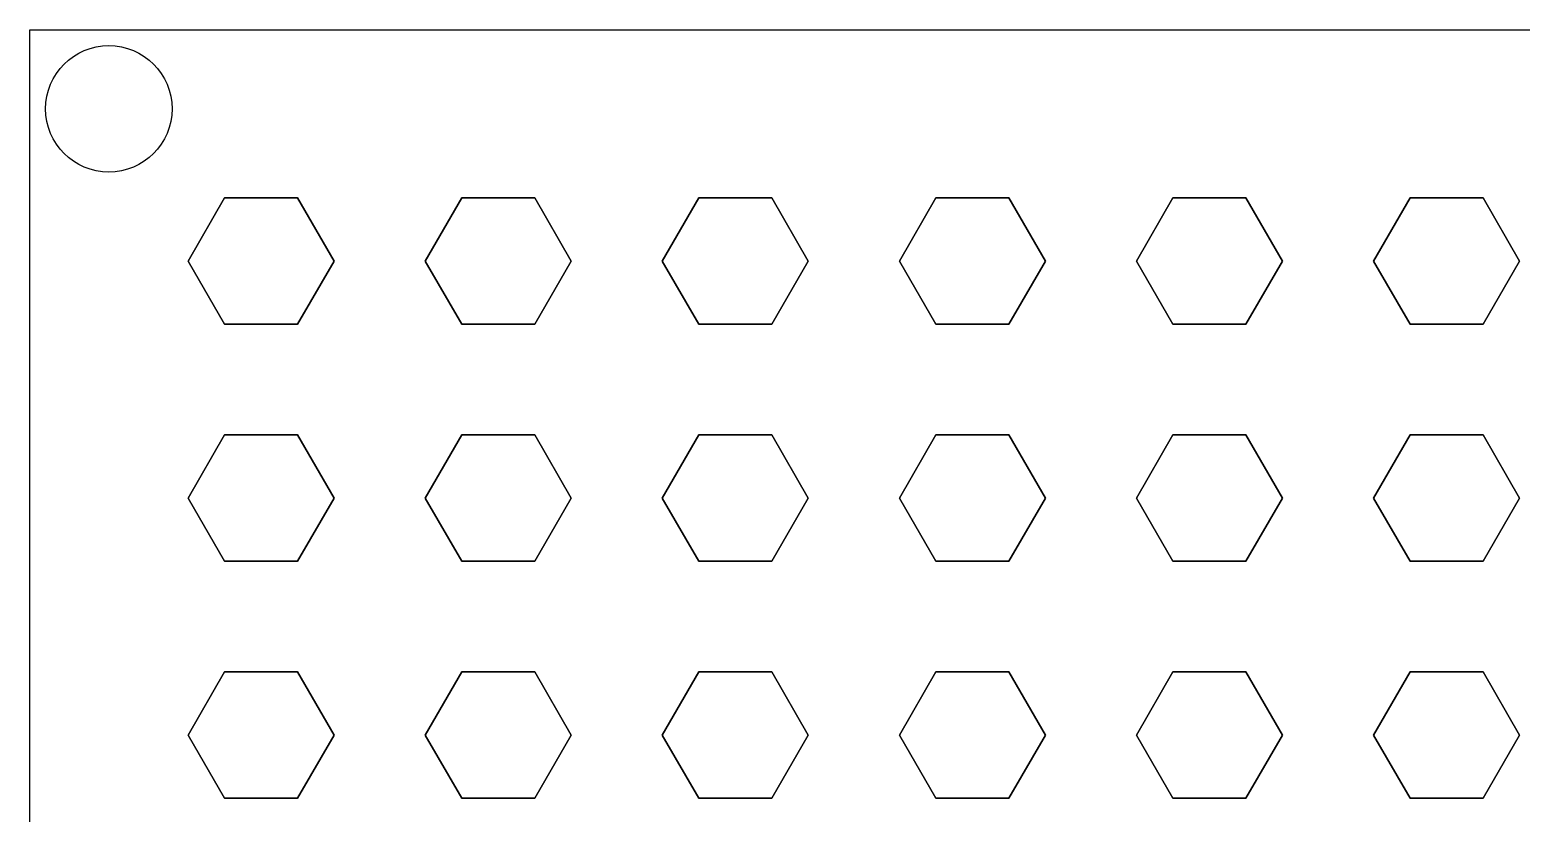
# Model space of a CAD drawing. Header units: millimetres. Extents: x -200 to 200, y -100 to 100.
# Drawn here: x -200 to -105.6, y 50.4 to 100 of the extents above; entities that cross this region are included whole.
import ezdxf

# ---------------------------------------------------------------- set-up
doc = ezdxf.new("R2010")
doc.units = ezdxf.units.MM
doc.layers.add('Body', color=7, linetype='CONTINUOUS')

msp = doc.modelspace()

# ---------------------------------------------------------------- linework, layer by layer
at = {"layer": 'Body'}
for p, q in [((-200, 100), (-200, 100, 3)), ((-200, -100), (-200, 100)), ((-200, -100, 3), (-200, 100, 3)), ((-200, 100), (-200, 100, 3)), ((-200, 100), (200, 100)), ((-200, 100, 3), (200, 100, 3)), ((-200, -100), (-200, 100)), ((-200, 100), (200, 100)), ((-200, -100, 3), (-200, 100, 3)), ((-200, 100, 3), (200, 100, 3)), ((-191, 95), (-191, 95, 3)), ((-191, 95), (-191, 95, 3)), ((-187.674, 89.365), (-189.984, 85.365)), ((-189.984, 85.365, 3), (-187.674, 89.365, 3)), ((-187.674, 89.365), (-189.984, 85.365)), ((-189.984, 85.365, 3), (-187.674, 89.365, 3)), ((-183.055, 89.365), (-187.674, 89.365)), ((-187.674, 89.365, 3), (-183.055, 89.365, 3)), ((-183.055, 89.365), (-187.674, 89.365)), ((-187.674, 89.365), (-187.674, 89.365, 3)), ((-187.674, 89.365, 3), (-183.055, 89.365, 3)), ((-187.674, 89.365), (-187.674, 89.365, 3)), ((-183.055, 89.365), (-180.745, 85.365)), ((-180.745, 85.365, 3), (-183.055, 89.365, 3)), ((-183.055, 89.365), (-183.055, 89.365, 3)), ((-183.055, 89.365), (-180.745, 85.365)), ((-180.745, 85.365, 3), (-183.055, 89.365, 3)), ((-183.055, 89.365), (-183.055, 89.365, 3)), ((-172.674, 89.365), (-174.984, 85.365)), ((-174.984, 85.365, 3), (-172.674, 89.365, 3)), ((-172.674, 89.365), (-174.984, 85.365)), ((-174.984, 85.365, 3), (-172.674, 89.365, 3)), ((-168.055, 89.365), (-172.674, 89.365)), ((-172.674, 89.365, 3), (-168.055, 89.365, 3)), ((-168.055, 89.365), (-172.674, 89.365)), ((-172.674, 89.365), (-172.674, 89.365, 3)), ((-172.674, 89.365, 3), (-168.055, 89.365, 3)), ((-172.674, 89.365), (-172.674, 89.365, 3)), ((-168.055, 89.365), (-165.745, 85.365)), ((-165.745, 85.365, 3), (-168.055, 89.365, 3)), ((-168.055, 89.365), (-168.055, 89.365, 3)), ((-168.055, 89.365), (-165.745, 85.365)), ((-165.745, 85.365, 3), (-168.055, 89.365, 3)), ((-168.055, 89.365), (-168.055, 89.365, 3)), ((-157.674, 89.365), (-159.984, 85.365)), ((-159.984, 85.365, 3), (-157.674, 89.365, 3)), ((-157.674, 89.365), (-159.984, 85.365)), ((-159.984, 85.365, 3), (-157.674, 89.365, 3)), ((-153.055, 89.365), (-157.674, 89.365)), ((-157.674, 89.365, 3), (-153.055, 89.365, 3)), ((-153.055, 89.365), (-157.674, 89.365)), ((-157.674, 89.365), (-157.674, 89.365, 3)), ((-157.674, 89.365, 3), (-153.055, 89.365, 3)), ((-157.674, 89.365), (-157.674, 89.365, 3)), ((-153.055, 89.365), (-150.745, 85.365)), ((-150.745, 85.365, 3), (-153.055, 89.365, 3)), ((-153.055, 89.365), (-153.055, 89.365, 3)), ((-153.055, 89.365), (-150.745, 85.365)), ((-150.745, 85.365, 3), (-153.055, 89.365, 3)), ((-153.055, 89.365), (-153.055, 89.365, 3)), ((-142.674, 89.365), (-144.984, 85.365)), ((-144.984, 85.365, 3), (-142.674, 89.365, 3)), ((-142.674, 89.365), (-144.984, 85.365)), ((-144.984, 85.365, 3), (-142.674, 89.365, 3)), ((-138.055, 89.365), (-142.674, 89.365)), ((-142.674, 89.365, 3), (-138.055, 89.365, 3)), ((-138.055, 89.365), (-142.674, 89.365)), ((-142.674, 89.365), (-142.674, 89.365, 3)), ((-142.674, 89.365, 3), (-138.055, 89.365, 3)), ((-142.674, 89.365), (-142.674, 89.365, 3)), ((-138.055, 89.365), (-135.745, 85.365)), ((-135.745, 85.365, 3), (-138.055, 89.365, 3)), ((-138.055, 89.365), (-138.055, 89.365, 3)), ((-138.055, 89.365), (-135.745, 85.365)), ((-135.745, 85.365, 3), (-138.055, 89.365, 3)), ((-138.055, 89.365), (-138.055, 89.365, 3)), ((-127.674, 89.365), (-129.984, 85.365)), ((-129.984, 85.365, 3), (-127.674, 89.365, 3)), ((-127.674, 89.365), (-129.984, 85.365)), ((-129.984, 85.365, 3), (-127.674, 89.365, 3)), ((-123.055, 89.365), (-127.674, 89.365)), ((-127.674, 89.365, 3), (-123.055, 89.365, 3)), ((-123.055, 89.365), (-127.674, 89.365)), ((-127.674, 89.365), (-127.674, 89.365, 3)), ((-127.674, 89.365, 3), (-123.055, 89.365, 3)), ((-127.674, 89.365), (-127.674, 89.365, 3)), ((-123.055, 89.365), (-120.745, 85.365)), ((-120.745, 85.365, 3), (-123.055, 89.365, 3)), ((-123.055, 89.365), (-123.055, 89.365, 3)), ((-123.055, 89.365), (-120.745, 85.365)), ((-120.745, 85.365, 3), (-123.055, 89.365, 3)), ((-123.055, 89.365), (-123.055, 89.365, 3)), ((-112.674, 89.365), (-114.984, 85.365)), ((-114.984, 85.365, 3), (-112.674, 89.365, 3)), ((-112.674, 89.365), (-114.984, 85.365)), ((-114.984, 85.365, 3), (-112.674, 89.365, 3)), ((-108.055, 89.365), (-112.674, 89.365)), ((-112.674, 89.365, 3), (-108.055, 89.365, 3)), ((-108.055, 89.365), (-112.674, 89.365)), ((-112.674, 89.365), (-112.674, 89.365, 3)), ((-112.674, 89.365, 3), (-108.055, 89.365, 3)), ((-112.674, 89.365), (-112.674, 89.365, 3)), ((-108.055, 89.365), (-105.745, 85.365)), ((-105.745, 85.365, 3), (-108.055, 89.365, 3)), ((-108.055, 89.365), (-108.055, 89.365, 3)), ((-108.055, 89.365), (-105.745, 85.365)), ((-105.745, 85.365, 3), (-108.055, 89.365, 3)), ((-108.055, 89.365), (-108.055, 89.365, 3)), ((-189.984, 85.365), (-187.674, 81.365)), ((-187.674, 81.365, 3), (-189.984, 85.365, 3)), ((-189.984, 85.365), (-189.984, 85.365, 3)), ((-189.984, 85.365), (-187.674, 81.365)), ((-187.674, 81.365, 3), (-189.984, 85.365, 3)), ((-189.984, 85.365), (-189.984, 85.365, 3)), ((-180.745, 85.365), (-183.055, 81.365)), ((-183.055, 81.365, 3), (-180.745, 85.365, 3)), ((-180.745, 85.365), (-183.055, 81.365)), ((-183.055, 81.365, 3), (-180.745, 85.365, 3)), ((-180.745, 85.365), (-180.745, 85.365, 3)), ((-180.745, 85.365), (-180.745, 85.365, 3)), ((-174.984, 85.365), (-172.674, 81.365)), ((-172.674, 81.365, 3), (-174.984, 85.365, 3)), ((-174.984, 85.365), (-174.984, 85.365, 3)), ((-174.984, 85.365), (-172.674, 81.365)), ((-172.674, 81.365, 3), (-174.984, 85.365, 3)), ((-174.984, 85.365), (-174.984, 85.365, 3)), ((-165.745, 85.365), (-168.055, 81.365)), ((-168.055, 81.365, 3), (-165.745, 85.365, 3)), ((-165.745, 85.365), (-168.055, 81.365)), ((-168.055, 81.365, 3), (-165.745, 85.365, 3)), ((-165.745, 85.365), (-165.745, 85.365, 3)), ((-165.745, 85.365), (-165.745, 85.365, 3)), ((-159.984, 85.365), (-157.674, 81.365)), ((-157.674, 81.365, 3), (-159.984, 85.365, 3)), ((-159.984, 85.365), (-159.984, 85.365, 3)), ((-159.984, 85.365), (-157.674, 81.365)), ((-157.674, 81.365, 3), (-159.984, 85.365, 3)), ((-159.984, 85.365), (-159.984, 85.365, 3)), ((-150.745, 85.365), (-153.055, 81.365)), ((-153.055, 81.365, 3), (-150.745, 85.365, 3)), ((-150.745, 85.365), (-153.055, 81.365)), ((-153.055, 81.365, 3), (-150.745, 85.365, 3)), ((-150.745, 85.365), (-150.745, 85.365, 3)), ((-150.745, 85.365), (-150.745, 85.365, 3)), ((-144.984, 85.365), (-142.674, 81.365)), ((-142.674, 81.365, 3), (-144.984, 85.365, 3)), ((-144.984, 85.365), (-144.984, 85.365, 3)), ((-144.984, 85.365), (-142.674, 81.365)), ((-142.674, 81.365, 3), (-144.984, 85.365, 3)), ((-144.984, 85.365), (-144.984, 85.365, 3)), ((-135.745, 85.365), (-138.055, 81.365)), ((-138.055, 81.365, 3), (-135.745, 85.365, 3)), ((-135.745, 85.365), (-138.055, 81.365)), ((-138.055, 81.365, 3), (-135.745, 85.365, 3)), ((-135.745, 85.365), (-135.745, 85.365, 3)), ((-135.745, 85.365), (-135.745, 85.365, 3)), ((-129.984, 85.365), (-127.674, 81.365)), ((-127.674, 81.365, 3), (-129.984, 85.365, 3)), ((-129.984, 85.365), (-129.984, 85.365, 3)), ((-129.984, 85.365), (-127.674, 81.365)), ((-127.674, 81.365, 3), (-129.984, 85.365, 3)), ((-129.984, 85.365), (-129.984, 85.365, 3)), ((-120.745, 85.365), (-123.055, 81.365)), ((-123.055, 81.365, 3), (-120.745, 85.365, 3)), ((-120.745, 85.365), (-123.055, 81.365)), ((-123.055, 81.365, 3), (-120.745, 85.365, 3)), ((-120.745, 85.365), (-120.745, 85.365, 3)), ((-120.745, 85.365), (-120.745, 85.365, 3)), ((-114.984, 85.365), (-112.674, 81.365)), ((-112.674, 81.365, 3), (-114.984, 85.365, 3)), ((-114.984, 85.365), (-114.984, 85.365, 3)), ((-114.984, 85.365), (-112.674, 81.365)), ((-112.674, 81.365, 3), (-114.984, 85.365, 3)), ((-114.984, 85.365), (-114.984, 85.365, 3)), ((-105.745, 85.365), (-108.055, 81.365)), ((-108.055, 81.365, 3), (-105.745, 85.365, 3)), ((-105.745, 85.365), (-108.055, 81.365)), ((-108.055, 81.365, 3), (-105.745, 85.365, 3)), ((-105.745, 85.365), (-105.745, 85.365, 3)), ((-105.745, 85.365), (-105.745, 85.365, 3)), ((-187.674, 81.365), (-183.055, 81.365)), ((-183.055, 81.365, 3), (-187.674, 81.365, 3)), ((-187.674, 81.365), (-187.674, 81.365, 3)), ((-187.674, 81.365), (-183.055, 81.365)), ((-183.055, 81.365, 3), (-187.674, 81.365, 3)), ((-187.674, 81.365), (-187.674, 81.365, 3)), ((-183.055, 81.365), (-183.055, 81.365, 3)), ((-183.055, 81.365), (-183.055, 81.365, 3)), ((-172.674, 81.365), (-168.055, 81.365)), ((-168.055, 81.365, 3), (-172.674, 81.365, 3)), ((-172.674, 81.365), (-172.674, 81.365, 3)), ((-172.674, 81.365), (-168.055, 81.365)), ((-168.055, 81.365, 3), (-172.674, 81.365, 3)), ((-172.674, 81.365), (-172.674, 81.365, 3)), ((-168.055, 81.365), (-168.055, 81.365, 3)), ((-168.055, 81.365), (-168.055, 81.365, 3)), ((-157.674, 81.365), (-153.055, 81.365)), ((-153.055, 81.365, 3), (-157.674, 81.365, 3)), ((-157.674, 81.365), (-157.674, 81.365, 3)), ((-157.674, 81.365), (-153.055, 81.365)), ((-153.055, 81.365, 3), (-157.674, 81.365, 3)), ((-157.674, 81.365), (-157.674, 81.365, 3)), ((-153.055, 81.365), (-153.055, 81.365, 3)), ((-153.055, 81.365), (-153.055, 81.365, 3)), ((-142.674, 81.365), (-138.055, 81.365)), ((-138.055, 81.365, 3), (-142.674, 81.365, 3)), ((-142.674, 81.365), (-142.674, 81.365, 3)), ((-142.674, 81.365), (-138.055, 81.365)), ((-138.055, 81.365, 3), (-142.674, 81.365, 3)), ((-142.674, 81.365), (-142.674, 81.365, 3)), ((-138.055, 81.365), (-138.055, 81.365, 3)), ((-138.055, 81.365), (-138.055, 81.365, 3)), ((-127.674, 81.365), (-123.055, 81.365)), ((-123.055, 81.365, 3), (-127.674, 81.365, 3)), ((-127.674, 81.365), (-127.674, 81.365, 3)), ((-127.674, 81.365), (-123.055, 81.365)), ((-123.055, 81.365, 3), (-127.674, 81.365, 3)), ((-127.674, 81.365), (-127.674, 81.365, 3)), ((-123.055, 81.365), (-123.055, 81.365, 3)), ((-123.055, 81.365), (-123.055, 81.365, 3)), ((-112.674, 81.365), (-108.055, 81.365)), ((-108.055, 81.365, 3), (-112.674, 81.365, 3)), ((-112.674, 81.365), (-112.674, 81.365, 3)), ((-112.674, 81.365), (-108.055, 81.365)), ((-108.055, 81.365, 3), (-112.674, 81.365, 3)), ((-112.674, 81.365), (-112.674, 81.365, 3)), ((-108.055, 81.365), (-108.055, 81.365, 3)), ((-108.055, 81.365), (-108.055, 81.365, 3)), ((-187.674, 74.365), (-189.984, 70.365)), ((-189.984, 70.365, 3), (-187.674, 74.365, 3)), ((-187.674, 74.365), (-189.984, 70.365)), ((-189.984, 70.365, 3), (-187.674, 74.365, 3)), ((-183.055, 74.365), (-187.674, 74.365)), ((-187.674, 74.365, 3), (-183.055, 74.365, 3)), ((-183.055, 74.365), (-187.674, 74.365)), ((-187.674, 74.365), (-187.674, 74.365, 3)), ((-187.674, 74.365, 3), (-183.055, 74.365, 3)), ((-187.674, 74.365), (-187.674, 74.365, 3)), ((-183.055, 74.365), (-180.745, 70.365)), ((-180.745, 70.365, 3), (-183.055, 74.365, 3)), ((-183.055, 74.365), (-183.055, 74.365, 3)), ((-183.055, 74.365), (-180.745, 70.365)), ((-180.745, 70.365, 3), (-183.055, 74.365, 3)), ((-183.055, 74.365), (-183.055, 74.365, 3)), ((-172.674, 74.365), (-174.984, 70.365)), ((-174.984, 70.365, 3), (-172.674, 74.365, 3)), ((-172.674, 74.365), (-174.984, 70.365)), ((-174.984, 70.365, 3), (-172.674, 74.365, 3)), ((-168.055, 74.365), (-172.674, 74.365)), ((-172.674, 74.365, 3), (-168.055, 74.365, 3)), ((-168.055, 74.365), (-172.674, 74.365)), ((-172.674, 74.365), (-172.674, 74.365, 3)), ((-172.674, 74.365, 3), (-168.055, 74.365, 3)), ((-172.674, 74.365), (-172.674, 74.365, 3)), ((-168.055, 74.365), (-165.745, 70.365)), ((-165.745, 70.365, 3), (-168.055, 74.365, 3)), ((-168.055, 74.365), (-168.055, 74.365, 3)), ((-168.055, 74.365), (-165.745, 70.365)), ((-165.745, 70.365, 3), (-168.055, 74.365, 3)), ((-168.055, 74.365), (-168.055, 74.365, 3)), ((-157.674, 74.365), (-159.984, 70.365)), ((-159.984, 70.365, 3), (-157.674, 74.365, 3)), ((-157.674, 74.365), (-159.984, 70.365)), ((-159.984, 70.365, 3), (-157.674, 74.365, 3)), ((-153.055, 74.365), (-157.674, 74.365)), ((-157.674, 74.365, 3), (-153.055, 74.365, 3)), ((-153.055, 74.365), (-157.674, 74.365)), ((-157.674, 74.365), (-157.674, 74.365, 3)), ((-157.674, 74.365, 3), (-153.055, 74.365, 3)), ((-157.674, 74.365), (-157.674, 74.365, 3)), ((-153.055, 74.365), (-150.745, 70.365)), ((-150.745, 70.365, 3), (-153.055, 74.365, 3)), ((-153.055, 74.365), (-153.055, 74.365, 3)), ((-153.055, 74.365), (-150.745, 70.365)), ((-150.745, 70.365, 3), (-153.055, 74.365, 3)), ((-153.055, 74.365), (-153.055, 74.365, 3)), ((-142.674, 74.365), (-144.984, 70.365)), ((-144.984, 70.365, 3), (-142.674, 74.365, 3)), ((-142.674, 74.365), (-144.984, 70.365)), ((-144.984, 70.365, 3), (-142.674, 74.365, 3)), ((-138.055, 74.365), (-142.674, 74.365)), ((-142.674, 74.365, 3), (-138.055, 74.365, 3)), ((-138.055, 74.365), (-142.674, 74.365)), ((-142.674, 74.365), (-142.674, 74.365, 3)), ((-142.674, 74.365, 3), (-138.055, 74.365, 3)), ((-142.674, 74.365), (-142.674, 74.365, 3)), ((-138.055, 74.365), (-135.745, 70.365)), ((-135.745, 70.365, 3), (-138.055, 74.365, 3)), ((-138.055, 74.365), (-138.055, 74.365, 3)), ((-138.055, 74.365), (-135.745, 70.365)), ((-135.745, 70.365, 3), (-138.055, 74.365, 3)), ((-138.055, 74.365), (-138.055, 74.365, 3)), ((-127.674, 74.365), (-129.984, 70.365)), ((-129.984, 70.365, 3), (-127.674, 74.365, 3)), ((-127.674, 74.365), (-129.984, 70.365)), ((-129.984, 70.365, 3), (-127.674, 74.365, 3)), ((-123.055, 74.365), (-127.674, 74.365)), ((-127.674, 74.365, 3), (-123.055, 74.365, 3)), ((-123.055, 74.365), (-127.674, 74.365)), ((-127.674, 74.365), (-127.674, 74.365, 3)), ((-127.674, 74.365, 3), (-123.055, 74.365, 3)), ((-127.674, 74.365), (-127.674, 74.365, 3)), ((-123.055, 74.365), (-120.745, 70.365)), ((-120.745, 70.365, 3), (-123.055, 74.365, 3)), ((-123.055, 74.365), (-123.055, 74.365, 3)), ((-123.055, 74.365), (-120.745, 70.365)), ((-120.745, 70.365, 3), (-123.055, 74.365, 3)), ((-123.055, 74.365), (-123.055, 74.365, 3)), ((-112.674, 74.365), (-114.984, 70.365)), ((-114.984, 70.365, 3), (-112.674, 74.365, 3)), ((-112.674, 74.365), (-114.984, 70.365)), ((-114.984, 70.365, 3), (-112.674, 74.365, 3)), ((-108.055, 74.365), (-112.674, 74.365)), ((-112.674, 74.365, 3), (-108.055, 74.365, 3)), ((-108.055, 74.365), (-112.674, 74.365)), ((-112.674, 74.365), (-112.674, 74.365, 3)), ((-112.674, 74.365, 3), (-108.055, 74.365, 3)), ((-112.674, 74.365), (-112.674, 74.365, 3)), ((-108.055, 74.365), (-105.745, 70.365)), ((-105.745, 70.365, 3), (-108.055, 74.365, 3)), ((-108.055, 74.365), (-108.055, 74.365, 3)), ((-108.055, 74.365), (-105.745, 70.365)), ((-105.745, 70.365, 3), (-108.055, 74.365, 3)), ((-108.055, 74.365), (-108.055, 74.365, 3)), ((-189.984, 70.365), (-187.674, 66.365)), ((-187.674, 66.365, 3), (-189.984, 70.365, 3)), ((-189.984, 70.365), (-189.984, 70.365, 3)), ((-189.984, 70.365), (-187.674, 66.365)), ((-187.674, 66.365, 3), (-189.984, 70.365, 3)), ((-189.984, 70.365), (-189.984, 70.365, 3)), ((-180.745, 70.365), (-183.055, 66.365)), ((-183.055, 66.365, 3), (-180.745, 70.365, 3)), ((-180.745, 70.365), (-183.055, 66.365)), ((-183.055, 66.365, 3), (-180.745, 70.365, 3)), ((-180.745, 70.365), (-180.745, 70.365, 3)), ((-180.745, 70.365), (-180.745, 70.365, 3)), ((-174.984, 70.365), (-172.674, 66.365)), ((-172.674, 66.365, 3), (-174.984, 70.365, 3)), ((-174.984, 70.365), (-174.984, 70.365, 3)), ((-174.984, 70.365), (-172.674, 66.365)), ((-172.674, 66.365, 3), (-174.984, 70.365, 3)), ((-174.984, 70.365), (-174.984, 70.365, 3)), ((-165.745, 70.365), (-168.055, 66.365)), ((-168.055, 66.365, 3), (-165.745, 70.365, 3)), ((-165.745, 70.365), (-168.055, 66.365)), ((-168.055, 66.365, 3), (-165.745, 70.365, 3)), ((-165.745, 70.365), (-165.745, 70.365, 3)), ((-165.745, 70.365), (-165.745, 70.365, 3)), ((-159.984, 70.365), (-157.674, 66.365)), ((-157.674, 66.365, 3), (-159.984, 70.365, 3)), ((-159.984, 70.365), (-159.984, 70.365, 3)), ((-159.984, 70.365), (-157.674, 66.365)), ((-157.674, 66.365, 3), (-159.984, 70.365, 3)), ((-159.984, 70.365), (-159.984, 70.365, 3)), ((-150.745, 70.365), (-153.055, 66.365)), ((-153.055, 66.365, 3), (-150.745, 70.365, 3)), ((-150.745, 70.365), (-153.055, 66.365)), ((-153.055, 66.365, 3), (-150.745, 70.365, 3)), ((-150.745, 70.365), (-150.745, 70.365, 3)), ((-150.745, 70.365), (-150.745, 70.365, 3)), ((-144.984, 70.365), (-142.674, 66.365)), ((-142.674, 66.365, 3), (-144.984, 70.365, 3)), ((-144.984, 70.365), (-144.984, 70.365, 3)), ((-144.984, 70.365), (-142.674, 66.365)), ((-142.674, 66.365, 3), (-144.984, 70.365, 3)), ((-144.984, 70.365), (-144.984, 70.365, 3)), ((-135.745, 70.365), (-138.055, 66.365)), ((-138.055, 66.365, 3), (-135.745, 70.365, 3)), ((-135.745, 70.365), (-138.055, 66.365)), ((-138.055, 66.365, 3), (-135.745, 70.365, 3)), ((-135.745, 70.365), (-135.745, 70.365, 3)), ((-135.745, 70.365), (-135.745, 70.365, 3)), ((-129.984, 70.365), (-127.674, 66.365)), ((-127.674, 66.365, 3), (-129.984, 70.365, 3)), ((-129.984, 70.365), (-129.984, 70.365, 3)), ((-129.984, 70.365), (-127.674, 66.365)), ((-127.674, 66.365, 3), (-129.984, 70.365, 3)), ((-129.984, 70.365), (-129.984, 70.365, 3)), ((-120.745, 70.365), (-123.055, 66.365)), ((-123.055, 66.365, 3), (-120.745, 70.365, 3)), ((-120.745, 70.365), (-123.055, 66.365)), ((-123.055, 66.365, 3), (-120.745, 70.365, 3)), ((-120.745, 70.365), (-120.745, 70.365, 3)), ((-120.745, 70.365), (-120.745, 70.365, 3)), ((-114.984, 70.365), (-112.674, 66.365)), ((-112.674, 66.365, 3), (-114.984, 70.365, 3)), ((-114.984, 70.365), (-114.984, 70.365, 3)), ((-114.984, 70.365), (-112.674, 66.365)), ((-112.674, 66.365, 3), (-114.984, 70.365, 3)), ((-114.984, 70.365), (-114.984, 70.365, 3)), ((-105.745, 70.365), (-108.055, 66.365)), ((-108.055, 66.365, 3), (-105.745, 70.365, 3)), ((-105.745, 70.365), (-108.055, 66.365)), ((-108.055, 66.365, 3), (-105.745, 70.365, 3)), ((-105.745, 70.365), (-105.745, 70.365, 3)), ((-105.745, 70.365), (-105.745, 70.365, 3)), ((-187.674, 66.365), (-183.055, 66.365)), ((-183.055, 66.365, 3), (-187.674, 66.365, 3)), ((-187.674, 66.365), (-187.674, 66.365, 3)), ((-187.674, 66.365), (-183.055, 66.365)), ((-183.055, 66.365, 3), (-187.674, 66.365, 3)), ((-187.674, 66.365), (-187.674, 66.365, 3)), ((-183.055, 66.365), (-183.055, 66.365, 3)), ((-183.055, 66.365), (-183.055, 66.365, 3)), ((-172.674, 66.365), (-168.055, 66.365)), ((-168.055, 66.365, 3), (-172.674, 66.365, 3)), ((-172.674, 66.365), (-172.674, 66.365, 3)), ((-172.674, 66.365), (-168.055, 66.365)), ((-168.055, 66.365, 3), (-172.674, 66.365, 3)), ((-172.674, 66.365), (-172.674, 66.365, 3)), ((-168.055, 66.365), (-168.055, 66.365, 3)), ((-168.055, 66.365), (-168.055, 66.365, 3)), ((-157.674, 66.365), (-153.055, 66.365)), ((-153.055, 66.365, 3), (-157.674, 66.365, 3)), ((-157.674, 66.365), (-157.674, 66.365, 3)), ((-157.674, 66.365), (-153.055, 66.365)), ((-153.055, 66.365, 3), (-157.674, 66.365, 3)), ((-157.674, 66.365), (-157.674, 66.365, 3)), ((-153.055, 66.365), (-153.055, 66.365, 3)), ((-153.055, 66.365), (-153.055, 66.365, 3)), ((-142.674, 66.365), (-138.055, 66.365)), ((-138.055, 66.365, 3), (-142.674, 66.365, 3)), ((-142.674, 66.365), (-142.674, 66.365, 3)), ((-142.674, 66.365), (-138.055, 66.365)), ((-138.055, 66.365, 3), (-142.674, 66.365, 3)), ((-142.674, 66.365), (-142.674, 66.365, 3)), ((-138.055, 66.365), (-138.055, 66.365, 3)), ((-138.055, 66.365), (-138.055, 66.365, 3)), ((-127.674, 66.365), (-123.055, 66.365)), ((-123.055, 66.365, 3), (-127.674, 66.365, 3)), ((-127.674, 66.365), (-127.674, 66.365, 3)), ((-127.674, 66.365), (-123.055, 66.365)), ((-123.055, 66.365, 3), (-127.674, 66.365, 3)), ((-127.674, 66.365), (-127.674, 66.365, 3)), ((-123.055, 66.365), (-123.055, 66.365, 3)), ((-123.055, 66.365), (-123.055, 66.365, 3)), ((-112.674, 66.365), (-108.055, 66.365)), ((-108.055, 66.365, 3), (-112.674, 66.365, 3)), ((-112.674, 66.365), (-112.674, 66.365, 3)), ((-112.674, 66.365), (-108.055, 66.365)), ((-108.055, 66.365, 3), (-112.674, 66.365, 3)), ((-112.674, 66.365), (-112.674, 66.365, 3)), ((-108.055, 66.365), (-108.055, 66.365, 3)), ((-108.055, 66.365), (-108.055, 66.365, 3)), ((-187.674, 59.365), (-189.984, 55.365)), ((-189.984, 55.365, 3), (-187.674, 59.365, 3)), ((-187.674, 59.365), (-189.984, 55.365)), ((-189.984, 55.365, 3), (-187.674, 59.365, 3)), ((-183.055, 59.365), (-187.674, 59.365)), ((-187.674, 59.365, 3), (-183.055, 59.365, 3)), ((-183.055, 59.365), (-187.674, 59.365)), ((-187.674, 59.365), (-187.674, 59.365, 3)), ((-187.674, 59.365, 3), (-183.055, 59.365, 3)), ((-187.674, 59.365), (-187.674, 59.365, 3)), ((-183.055, 59.365), (-180.745, 55.365)), ((-180.745, 55.365, 3), (-183.055, 59.365, 3)), ((-183.055, 59.365), (-183.055, 59.365, 3)), ((-183.055, 59.365), (-180.745, 55.365)), ((-180.745, 55.365, 3), (-183.055, 59.365, 3)), ((-183.055, 59.365), (-183.055, 59.365, 3)), ((-172.674, 59.365), (-174.984, 55.365)), ((-174.984, 55.365, 3), (-172.674, 59.365, 3)), ((-172.674, 59.365), (-174.984, 55.365)), ((-174.984, 55.365, 3), (-172.674, 59.365, 3)), ((-168.055, 59.365), (-172.674, 59.365)), ((-172.674, 59.365, 3), (-168.055, 59.365, 3)), ((-168.055, 59.365), (-172.674, 59.365)), ((-172.674, 59.365), (-172.674, 59.365, 3)), ((-172.674, 59.365, 3), (-168.055, 59.365, 3)), ((-172.674, 59.365), (-172.674, 59.365, 3)), ((-168.055, 59.365), (-165.745, 55.365)), ((-165.745, 55.365, 3), (-168.055, 59.365, 3)), ((-168.055, 59.365), (-168.055, 59.365, 3)), ((-168.055, 59.365), (-165.745, 55.365)), ((-165.745, 55.365, 3), (-168.055, 59.365, 3)), ((-168.055, 59.365), (-168.055, 59.365, 3)), ((-157.674, 59.365), (-159.984, 55.365)), ((-159.984, 55.365, 3), (-157.674, 59.365, 3)), ((-157.674, 59.365), (-159.984, 55.365)), ((-159.984, 55.365, 3), (-157.674, 59.365, 3)), ((-153.055, 59.365), (-157.674, 59.365)), ((-157.674, 59.365, 3), (-153.055, 59.365, 3)), ((-153.055, 59.365), (-157.674, 59.365)), ((-157.674, 59.365), (-157.674, 59.365, 3)), ((-157.674, 59.365, 3), (-153.055, 59.365, 3)), ((-157.674, 59.365), (-157.674, 59.365, 3)), ((-153.055, 59.365), (-150.745, 55.365)), ((-150.745, 55.365, 3), (-153.055, 59.365, 3)), ((-153.055, 59.365), (-153.055, 59.365, 3)), ((-153.055, 59.365), (-150.745, 55.365)), ((-150.745, 55.365, 3), (-153.055, 59.365, 3)), ((-153.055, 59.365), (-153.055, 59.365, 3)), ((-142.674, 59.365), (-144.984, 55.365)), ((-144.984, 55.365, 3), (-142.674, 59.365, 3)), ((-142.674, 59.365), (-144.984, 55.365)), ((-144.984, 55.365, 3), (-142.674, 59.365, 3)), ((-138.055, 59.365), (-142.674, 59.365)), ((-142.674, 59.365, 3), (-138.055, 59.365, 3)), ((-138.055, 59.365), (-142.674, 59.365)), ((-142.674, 59.365), (-142.674, 59.365, 3)), ((-142.674, 59.365, 3), (-138.055, 59.365, 3)), ((-142.674, 59.365), (-142.674, 59.365, 3)), ((-138.055, 59.365), (-135.745, 55.365)), ((-135.745, 55.365, 3), (-138.055, 59.365, 3)), ((-138.055, 59.365), (-138.055, 59.365, 3)), ((-138.055, 59.365), (-135.745, 55.365)), ((-135.745, 55.365, 3), (-138.055, 59.365, 3)), ((-138.055, 59.365), (-138.055, 59.365, 3)), ((-127.674, 59.365), (-129.984, 55.365)), ((-129.984, 55.365, 3), (-127.674, 59.365, 3)), ((-127.674, 59.365), (-129.984, 55.365)), ((-129.984, 55.365, 3), (-127.674, 59.365, 3)), ((-123.055, 59.365), (-127.674, 59.365)), ((-127.674, 59.365, 3), (-123.055, 59.365, 3)), ((-123.055, 59.365), (-127.674, 59.365)), ((-127.674, 59.365), (-127.674, 59.365, 3)), ((-127.674, 59.365, 3), (-123.055, 59.365, 3)), ((-127.674, 59.365), (-127.674, 59.365, 3)), ((-123.055, 59.365), (-120.745, 55.365)), ((-120.745, 55.365, 3), (-123.055, 59.365, 3)), ((-123.055, 59.365), (-123.055, 59.365, 3)), ((-123.055, 59.365), (-120.745, 55.365)), ((-120.745, 55.365, 3), (-123.055, 59.365, 3)), ((-123.055, 59.365), (-123.055, 59.365, 3)), ((-112.674, 59.365), (-114.984, 55.365)), ((-114.984, 55.365, 3), (-112.674, 59.365, 3)), ((-112.674, 59.365), (-114.984, 55.365)), ((-114.984, 55.365, 3), (-112.674, 59.365, 3)), ((-108.055, 59.365), (-112.674, 59.365)), ((-112.674, 59.365, 3), (-108.055, 59.365, 3)), ((-108.055, 59.365), (-112.674, 59.365)), ((-112.674, 59.365), (-112.674, 59.365, 3)), ((-112.674, 59.365, 3), (-108.055, 59.365, 3)), ((-112.674, 59.365), (-112.674, 59.365, 3)), ((-108.055, 59.365), (-105.745, 55.365)), ((-105.745, 55.365, 3), (-108.055, 59.365, 3)), ((-108.055, 59.365), (-108.055, 59.365, 3)), ((-108.055, 59.365), (-105.745, 55.365)), ((-105.745, 55.365, 3), (-108.055, 59.365, 3)), ((-108.055, 59.365), (-108.055, 59.365, 3)), ((-189.984, 55.365), (-187.674, 51.365)), ((-187.674, 51.365, 3), (-189.984, 55.365, 3)), ((-189.984, 55.365), (-189.984, 55.365, 3)), ((-189.984, 55.365), (-187.674, 51.365)), ((-187.674, 51.365, 3), (-189.984, 55.365, 3)), ((-189.984, 55.365), (-189.984, 55.365, 3)), ((-180.745, 55.365), (-183.055, 51.365)), ((-183.055, 51.365, 3), (-180.745, 55.365, 3)), ((-180.745, 55.365), (-183.055, 51.365)), ((-183.055, 51.365, 3), (-180.745, 55.365, 3)), ((-180.745, 55.365), (-180.745, 55.365, 3)), ((-180.745, 55.365), (-180.745, 55.365, 3)), ((-174.984, 55.365), (-172.674, 51.365)), ((-172.674, 51.365, 3), (-174.984, 55.365, 3)), ((-174.984, 55.365), (-174.984, 55.365, 3)), ((-174.984, 55.365), (-172.674, 51.365)), ((-172.674, 51.365, 3), (-174.984, 55.365, 3)), ((-174.984, 55.365), (-174.984, 55.365, 3)), ((-165.745, 55.365), (-168.055, 51.365)), ((-168.055, 51.365, 3), (-165.745, 55.365, 3)), ((-165.745, 55.365), (-168.055, 51.365)), ((-168.055, 51.365, 3), (-165.745, 55.365, 3)), ((-165.745, 55.365), (-165.745, 55.365, 3)), ((-165.745, 55.365), (-165.745, 55.365, 3)), ((-159.984, 55.365), (-157.674, 51.365)), ((-157.674, 51.365, 3), (-159.984, 55.365, 3)), ((-159.984, 55.365), (-159.984, 55.365, 3)), ((-159.984, 55.365), (-157.674, 51.365)), ((-157.674, 51.365, 3), (-159.984, 55.365, 3)), ((-159.984, 55.365), (-159.984, 55.365, 3)), ((-150.745, 55.365), (-153.055, 51.365)), ((-153.055, 51.365, 3), (-150.745, 55.365, 3)), ((-150.745, 55.365), (-153.055, 51.365)), ((-153.055, 51.365, 3), (-150.745, 55.365, 3)), ((-150.745, 55.365), (-150.745, 55.365, 3)), ((-150.745, 55.365), (-150.745, 55.365, 3)), ((-144.984, 55.365), (-142.674, 51.365)), ((-142.674, 51.365, 3), (-144.984, 55.365, 3)), ((-144.984, 55.365), (-144.984, 55.365, 3)), ((-144.984, 55.365), (-142.674, 51.365)), ((-142.674, 51.365, 3), (-144.984, 55.365, 3)), ((-144.984, 55.365), (-144.984, 55.365, 3)), ((-135.745, 55.365), (-138.055, 51.365)), ((-138.055, 51.365, 3), (-135.745, 55.365, 3)), ((-135.745, 55.365), (-138.055, 51.365)), ((-138.055, 51.365, 3), (-135.745, 55.365, 3)), ((-135.745, 55.365), (-135.745, 55.365, 3)), ((-135.745, 55.365), (-135.745, 55.365, 3)), ((-129.984, 55.365), (-127.674, 51.365)), ((-127.674, 51.365, 3), (-129.984, 55.365, 3)), ((-129.984, 55.365), (-129.984, 55.365, 3)), ((-129.984, 55.365), (-127.674, 51.365)), ((-127.674, 51.365, 3), (-129.984, 55.365, 3)), ((-129.984, 55.365), (-129.984, 55.365, 3)), ((-120.745, 55.365), (-123.055, 51.365)), ((-123.055, 51.365, 3), (-120.745, 55.365, 3)), ((-120.745, 55.365), (-123.055, 51.365)), ((-123.055, 51.365, 3), (-120.745, 55.365, 3)), ((-120.745, 55.365), (-120.745, 55.365, 3)), ((-120.745, 55.365), (-120.745, 55.365, 3)), ((-114.984, 55.365), (-112.674, 51.365)), ((-112.674, 51.365, 3), (-114.984, 55.365, 3)), ((-114.984, 55.365), (-114.984, 55.365, 3)), ((-114.984, 55.365), (-112.674, 51.365)), ((-112.674, 51.365, 3), (-114.984, 55.365, 3)), ((-114.984, 55.365), (-114.984, 55.365, 3)), ((-105.745, 55.365), (-108.055, 51.365)), ((-108.055, 51.365, 3), (-105.745, 55.365, 3)), ((-105.745, 55.365), (-108.055, 51.365)), ((-108.055, 51.365, 3), (-105.745, 55.365, 3)), ((-105.745, 55.365), (-105.745, 55.365, 3)), ((-105.745, 55.365), (-105.745, 55.365, 3)), ((-187.674, 51.365), (-183.055, 51.365)), ((-183.055, 51.365, 3), (-187.674, 51.365, 3)), ((-187.674, 51.365), (-187.674, 51.365, 3)), ((-187.674, 51.365), (-183.055, 51.365)), ((-183.055, 51.365, 3), (-187.674, 51.365, 3)), ((-187.674, 51.365), (-187.674, 51.365, 3)), ((-183.055, 51.365), (-183.055, 51.365, 3)), ((-183.055, 51.365), (-183.055, 51.365, 3)), ((-172.674, 51.365), (-168.055, 51.365)), ((-168.055, 51.365, 3), (-172.674, 51.365, 3)), ((-172.674, 51.365), (-172.674, 51.365, 3)), ((-172.674, 51.365), (-168.055, 51.365)), ((-168.055, 51.365, 3), (-172.674, 51.365, 3)), ((-172.674, 51.365), (-172.674, 51.365, 3)), ((-168.055, 51.365), (-168.055, 51.365, 3)), ((-168.055, 51.365), (-168.055, 51.365, 3)), ((-157.674, 51.365), (-153.055, 51.365)), ((-153.055, 51.365, 3), (-157.674, 51.365, 3)), ((-157.674, 51.365), (-157.674, 51.365, 3)), ((-157.674, 51.365), (-153.055, 51.365)), ((-153.055, 51.365, 3), (-157.674, 51.365, 3)), ((-157.674, 51.365), (-157.674, 51.365, 3)), ((-153.055, 51.365), (-153.055, 51.365, 3)), ((-153.055, 51.365), (-153.055, 51.365, 3)), ((-142.674, 51.365), (-138.055, 51.365)), ((-138.055, 51.365, 3), (-142.674, 51.365, 3)), ((-142.674, 51.365), (-142.674, 51.365, 3)), ((-142.674, 51.365), (-138.055, 51.365)), ((-138.055, 51.365, 3), (-142.674, 51.365, 3)), ((-142.674, 51.365), (-142.674, 51.365, 3)), ((-138.055, 51.365), (-138.055, 51.365, 3)), ((-138.055, 51.365), (-138.055, 51.365, 3)), ((-127.674, 51.365), (-123.055, 51.365)), ((-123.055, 51.365, 3), (-127.674, 51.365, 3)), ((-127.674, 51.365), (-127.674, 51.365, 3)), ((-127.674, 51.365), (-123.055, 51.365)), ((-123.055, 51.365, 3), (-127.674, 51.365, 3)), ((-127.674, 51.365), (-127.674, 51.365, 3)), ((-123.055, 51.365), (-123.055, 51.365, 3)), ((-123.055, 51.365), (-123.055, 51.365, 3)), ((-112.674, 51.365), (-108.055, 51.365)), ((-108.055, 51.365, 3), (-112.674, 51.365, 3)), ((-112.674, 51.365), (-112.674, 51.365, 3)), ((-112.674, 51.365), (-108.055, 51.365)), ((-108.055, 51.365, 3), (-112.674, 51.365, 3)), ((-112.674, 51.365), (-112.674, 51.365, 3)), ((-108.055, 51.365), (-108.055, 51.365, 3)), ((-108.055, 51.365), (-108.055, 51.365, 3))]:
    msp.add_line(p, q, dxfattribs=at)
msp.add_circle((-195, 95), 4, dxfattribs=at)
msp.add_circle((-195, 95), 4, dxfattribs=at)
msp.add_circle((-195, 95), 4, dxfattribs=at)
msp.add_circle((-195, 95), 4, dxfattribs=at)

doc.saveas('drawing.dxf')
